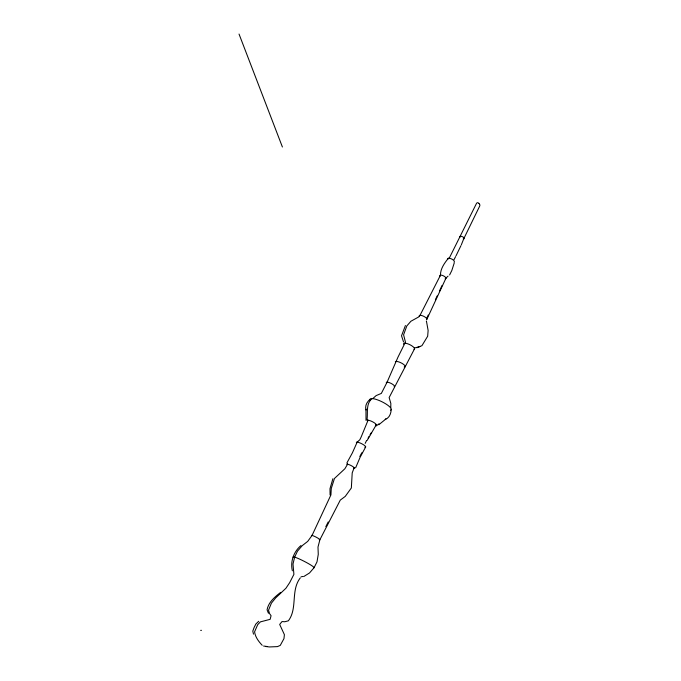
<?xml version="1.0" encoding="UTF-8"?>
<svg xmlns="http://www.w3.org/2000/svg" width="681" height="681" viewBox="0 0 681 681"><rect width="100%" height="100%" fill="white"/><g stroke="black" fill="none" stroke-linecap="round" stroke-linejoin="round"><path stroke-width="1.02" d="M390.766 407.749L390.843 403.45L389.132 397.585L414.448 348.978M426.391 321.432L426.417 320.989L428.128 330.464L427.668 336.235L421.948 345.659L416.849 347.736M454.253 262.926L451.818 270.519L449.605 274.954M391.2 409.63C390.962 413.733 389.37 417.921 385.25 419.445L385.897 418.985L378.781 424.765M332.89 478.734L329.987 488.711L330.081 494.985M355.652 467.779L360.113 457.266L365.68 446.94M354.094 467.924L352.213 472.869L351.345 487.979L345.267 496.381L340.279 500.109L319.891 539.727L317.993 547.056L318.265 554.36L317.005 561.859L314.06 567.707L309.497 572.985L303.675 576.594M461.352 244.76L463.693 238.895M460.96 245.628L455.989 255.903M426.834 319.372L445.859 278.384M426.476 318.81L428.255 314.997M435.389 299.734L437.168 295.92M439.398 291.153L442.071 285.433M464.153 237.958L479.662 206.13A1.89 1.49 78.9 0 0 479.756 204.521M300.321 577.854C290.446 590.58 297.81 608.346 288.369 620.817L284.811 621.744L282.028 621.566L279.678 624.426L284.394 634.649L283.968 638.616L280.257 645.401L277.473 646.61L269.438 646.95L265.471 646.482M365.178 443.374L366.574 440.556M325.833 526.626L328.199 521.952M454.04 259.64L455.546 256.746M359.84 456.483L361.832 452.746M370.089 434.733L371.051 432.988M376.218 424.884L367.178 440.403M405.425 325.518L401.526 335.793L403.544 341.964M368.089 438.079L369.102 436.436M372.039 398.564C365.706 403.807 368.046 412.465 367.016 419.641L368.072 420.211L361.168 436.972L359.789 439.824L357.185 442.105L352.383 452.882L346.935 462.85L347.565 464.229L344.892 468.741L334.448 478.488L331.264 488.549L330.932 494.891L312.068 535.419L307.693 541.404L302.279 545.6L297.461 551.176L294.643 557.118L293.009 564.021L293.903 574.372L289.68 582.638L285.943 588.239L275.635 597.952L271.404 603.136L268.527 610.21L269.582 613.615L271.064 615.718L270.136 619.335L260.389 621.881L257.707 624.664L254.583 631.798C255.222 636.999 258.652 641.553 262.194 645.29M448.064 276.137L445.195 278.759A3.328 1.243 25.6 0 0 445.187 277.005A3.328 1.243 25.6 0 0 441.314 275.158A3.328 1.243 25.6 0 0 439.986 276.282M370.072 399.262C366.931 401.969 364.718 405.808 366.046 409.996L365.969 409.179L366.012 420.407M300.959 545.541C293.766 551.644 290.106 561.527 292.362 570.797M372.669 398.708L376.125 395.61L381.334 393.422L387.097 382.152L397.968 357.176L405.45 342.1L403.586 334.805L406.829 325.918L410.924 321.245L418.772 316.895L420.032 315.32L440.496 275.15C440.326 268.799 444.54 263.002 448.379 258.252L449.043 258.474L450.073 256.533L476.453 203.5A1.89 1.49 78.9 0 1 478.786 203.321M258.678 621.31L255.86 624.017L254.09 627.559L252.796 631.117L253.502 634.139M378.976 423.812L376.312 425.889L375.367 425.123A5.005 1.175 26.4 0 0 372.788 421.888A5.005 1.175 26.4 0 0 367.28 420.815M280.615 592.402C274.792 596.931 268.484 602.14 267.071 609.793L268.45 613.283M419.802 346.586L414.44 348.025M301.036 576.85L302.807 576.466M353.456 468.034L354.801 467.924M200.648 630.359L201.474 630.325M266.901 646.482L263.581 646.031M239.031 34.05L282.402 147.002M478.998 203.449A1.89 1.49 78.9 0 1 479.526 204.019M460.024 237.167A2.349 0.97 25.3 0 1 461.173 236.298A2.349 0.97 25.3 0 1 463.948 237.797A2.349 0.97 25.3 0 1 463.276 238.92M395.338 361.832A5.465 1.592 26.1 0 1 402.156 363.433A5.465 1.592 26.1 0 1 404.182 367.016M356.401 442.659A5.21 1.115 26.5 0 1 362.062 443.91A5.21 1.115 26.5 0 1 364.82 447.136M311.489 535.632A4.767 0.596 27 0 1 316.418 537.3A4.767 0.596 27 0 1 319.21 539.71M447.792 259.572A3.703 1.447 25.5 0 1 451.145 258.771A3.703 1.447 25.5 0 1 454.065 262.159M419.224 316.12A4.214 1.413 25.8 0 1 423.625 316.256A4.214 1.413 25.8 0 1 426.553 319.636M403.518 344.228A6.069 1.864 26 0 1 409.758 344.629A6.069 1.864 26 0 1 414.057 349.327M386.323 382.807A4.537 1.234 26.2 0 1 390.894 383.309A4.537 1.234 26.2 0 1 394.197 386.655M370.149 400.147A11.773 2.971 26.3 0 1 381.854 401.705A11.773 2.971 26.3 0 1 390.502 410.141M346.987 464.595A4.001 0.775 26.6 0 1 350.817 465.421A4.001 0.775 26.6 0 1 353.89 468.043M293.349 557.475A11.781 1.192 27.1 0 1 303.998 561.221A11.781 1.192 27.1 0 1 313.566 567.801"/></g></svg>
